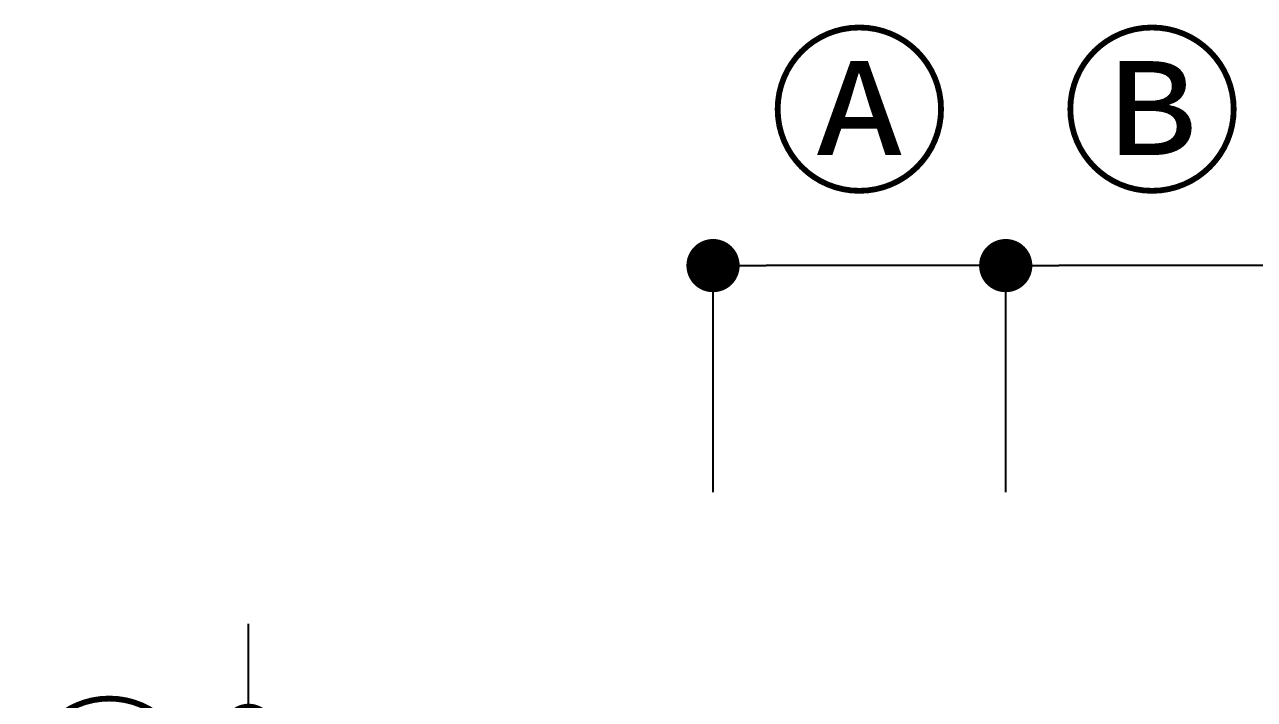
# Model space of a CAD drawing. Header units: millimetres. Extents: x -69382 to 174843, y -46375 to 101648.
# Drawn here: x -68805 to -64185, y -10201 to -7665 of the extents above; entities that cross this region are included whole.
import ezdxf

# ---------------------------------------------------------------- set-up
doc = ezdxf.new("R2010")
doc.units = ezdxf.units.MM
doc.header["$LTSCALE"] = 1000
doc.layers.add('DIM1', color=1, linetype='Continuous')
doc.styles.add('WGTXT', font='DotumChe.ttf')
doc.dimstyles.new('DIM-01', dxfattribs={"dimscale": 100, "dimtxt": 3, "dimasz": 0.6, "dimexe": 0, "dimexo": 0, "dimgap": 1, "dimtad": 1, "dimdec": 0, "dimrnd": 0.001, "dimzin": 1, "dimdsep": 46, "dimlunit": 6, "dimtxsty": 'WGTXT', "dimblk": 'DOT', "dimcen": 0, "dimclrd": 1, "dimclre": 1, "dimclrt": 3, "dimadec": 4, "dimazin": 0, "dimtfac": 1, "dimtdec": 0, "dimtix": 1, "dimtmove": 2, "dimatfit": 3, "dimldrblk": 'DOT', "dimfxl": 1.5, "dimlwd": -1, "dimarcsym": 0})

# ---------------------------------------------------------------- blocks, each defined once
blk = doc.blocks.new('_Dot')
at = {"layer": 'DIM1'}
blk.add_line((0, 0), (-1, 0), dxfattribs=at)
at = {"layer": 'DIM1', "const_width": 0.5}
blk.add_lwpolyline([(-0.25, 0, 1), (0.25, 0, 1)], format="xyb", close=True, dxfattribs=at)
blk = doc.blocks.new('*D283')
at = {"color": 1, "transparency": 16777216}
for p, q in [((-67963.5, -10117.1), (-67963.5, -9917.1)), ((-67963.5, -10317.1), (-67963.5, -10692.1)), ((-67963.5, -10892.1), (-67963.5, -11092.1))]:
    blk.add_line(p, q, dxfattribs=at)
at = {"color": 1, "linetype": 'ByBlock', "lineweight": -2, "transparency": 16777216}
for p, q in [((-66790.5, -10317.1), (-67963.5, -10317.1)), ((-66790.5, -10692.1), (-67963.5, -10692.1))]:
    blk.add_line(p, q, dxfattribs=at)
at = {"layer": 'Defpoints', "color": 0, "linetype": 'ByBlock', "transparency": 16777216}
for p in [(-66290.5, -10317.1), (-67963.5, -10692.1), (-66290.5, -10692.1)]:
    blk.add_point(p, dxfattribs=at)
at = {"color": 1, "linetype": 'ByBlock', "transparency": 16777216, "xscale": 200, "yscale": 200, "zscale": 200}
for p, rotation in [((-67963.5, -10317.1), 270), ((-67963.5, -10692.1), 90)]:
    blk.add_blockref('_Dot', p, dxfattribs=dict(at, rotation=rotation))
at = {"color": 3, "linetype": 'ByBlock', "transparency": 16777216, "insert": (-68448.8, -10504.6), "char_height": 500, "attachment_point": 5, "rotation": 90, "style": 'WGTXT'}
blk.add_mtext('ⓐ', dxfattribs=at)
blk = doc.blocks.new('*D287')
at = {"color": 1, "linetype": 'ByBlock', "lineweight": -2, "transparency": 16777216}
for p, q in [((-66218.6, -9422.2), (-66218.6, -8570.8)), ((-65119.1, -9422.2), (-65119.1, -8570.8))]:
    blk.add_line(p, q, dxfattribs=at)
at = {"color": 1, "transparency": 16777216}
blk.add_line((-65319.1, -8570.8), (-66018.6, -8570.8), dxfattribs=at)
at = {"layer": 'Defpoints', "color": 0, "linetype": 'ByBlock', "transparency": 16777216}
for p in [(-66218.6, -8570.8), (-66218.6, -9922.2), (-65119.1, -9922.2)]:
    blk.add_point(p, dxfattribs=at)
at = {"color": 1, "linetype": 'ByBlock', "transparency": 16777216, "xscale": 200, "yscale": 200, "zscale": 200, "rotation": 180}
blk.add_blockref('_Dot', (-66218.6, -8570.8), dxfattribs=at)
at = {"color": 1, "linetype": 'ByBlock', "transparency": 16777216, "xscale": 200, "yscale": 200, "zscale": 200}
blk.add_blockref('_Dot', (-65119.1, -8570.8), dxfattribs=at)
at = {"color": 3, "linetype": 'ByBlock', "transparency": 16777216, "insert": (-65668.9, -8021.4), "char_height": 500, "attachment_point": 5, "style": 'WGTXT'}
blk.add_mtext('Ⓐ', dxfattribs=at)
blk = doc.blocks.new('*D288')
at = {"color": 1, "linetype": 'ByBlock', "lineweight": -2, "transparency": 16777216}
for p, q in [((-65119.1, -9422.2), (-65119.1, -8570.8)), ((-64019.6, -9422.2), (-64019.6, -8570.8))]:
    blk.add_line(p, q, dxfattribs=at)
at = {"color": 1, "transparency": 16777216}
blk.add_line((-64219.6, -8570.8), (-64919.1, -8570.8), dxfattribs=at)
at = {"layer": 'Defpoints', "color": 0, "linetype": 'ByBlock', "transparency": 16777216}
for p in [(-65119.1, -8570.8), (-65119.1, -9922.2), (-64019.6, -9922.2)]:
    blk.add_point(p, dxfattribs=at)
at = {"color": 1, "linetype": 'ByBlock', "transparency": 16777216, "xscale": 200, "yscale": 200, "zscale": 200, "rotation": 180}
blk.add_blockref('_Dot', (-65119.1, -8570.8), dxfattribs=at)
at = {"color": 1, "linetype": 'ByBlock', "transparency": 16777216, "xscale": 200, "yscale": 200, "zscale": 200}
blk.add_blockref('_Dot', (-64019.6, -8570.8), dxfattribs=at)
at = {"color": 3, "linetype": 'ByBlock', "transparency": 16777216, "insert": (-64569.4, -8021.4), "char_height": 500, "attachment_point": 5, "style": 'WGTXT'}
blk.add_mtext('Ⓑ', dxfattribs=at)

msp = doc.modelspace()

# ---------------------------------------------------------------- dimensions: what is measured, and where the dimension line sits
at = {"linetype": 'ByBlock'}
for base, p1, p2, angle, text, picture, middle in [((-66218.6313, -8570.8397), (-65119.1163, -9922.1922), (-66218.6313, -9922.1922), 180, 'Ⓐ', '*D287', (-65668.8738, -8021.4079)), ((-65119.1163, -8570.8397), (-64019.6012, -9922.1922), (-65119.1163, -9922.1922), 180, 'Ⓑ', '*D288', (-64569.3587, -8021.4079)), ((-67963.4707, -10692.121), (-66290.486, -10317.121), (-66290.486, -10692.121), 90, 'ⓐ', '*D283', (-68448.7569, -10504.621))]:
    dim = msp.add_linear_dim(base=base, p1=p1, p2=p2, angle=angle, text=text, dimstyle='DIM-01', override={"dimtxt": 5, "dimasz": 2, "dimexo": 5, "dimgap": 2, "dimfxl": 1.25}, dxfattribs=at)
    dim.commit()
    dim.dimension.update_dxf_attribs({"geometry": picture, "text_midpoint": middle})

doc.saveas('drawing.dxf')
